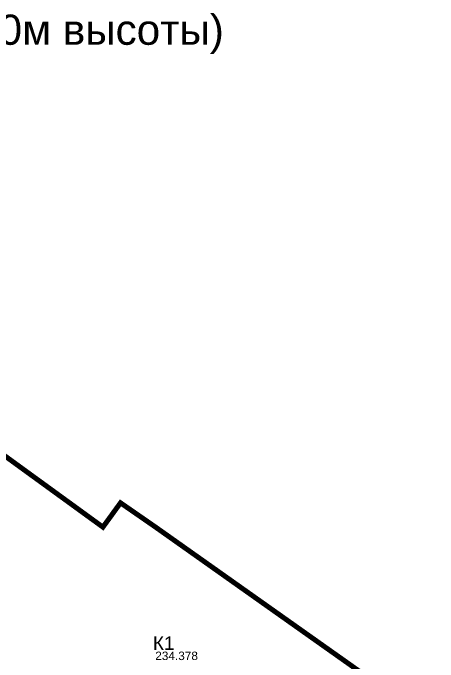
# Model space of a CAD drawing. Header units: metres. Extents: x -21579 to -20728, y 37830 to 38519.
# Drawn here: x -21140.3 to -21014.6, y 38275.3 to 38467.4 of the extents above; entities that cross this region are included whole.
import ezdxf

# ---------------------------------------------------------------- set-up
doc = ezdxf.new("R2010")
doc.units = ezdxf.units.M
doc.linetypes.add('HIDDEN', pattern=[0.375, 0.25, -0.125])
for name, color, linetype in [('_ГП_граница Эт.1', 212, 'Continuous'), ('Номер', 7, 'Continuous'), ('Отметка', 7, 'Continuous')]:
    doc.layers.add(name, color=color, linetype=linetype)
doc.styles.get("Standard").update_dxf_attribs({"font": 'arial.ttf'})

msp = doc.modelspace()

# ---------------------------------------------------------------- linework, layer by layer
at = {"layer": '_ГП_граница Эт.1', "color": 1, "linetype": 'HIDDEN', "ltscale": 20, "const_width": 1.5, "flags": 128}
msp.add_lwpolyline([(-21195.68, 38338.21), (-21174.22, 38359.16), (-21113.73, 38315.19), (-21108.53, 38322.37), (-21098.23, 38315.24), (-21015.68, 38256.79), (-21119.75, 38115.53, -0.042035), (-21139.95, 38089.36), (-21139.93, 38089.41), (-21142.35, 38090.59), (-21192.12, 38140.42), (-21193.03, 38142.93), (-21195.01, 38221.21), (-21195.01, 38221.56), (-21197.41, 38221.56), (-21199.06, 38255.9), (-21197.38, 38256.31), (-21199.82, 38297.63), (-21200.85, 38297.58), (-21201.42, 38309.94), (-21200.08, 38309.98), (-21200.41, 38321.53), (-21201, 38333.02), (-21199.06, 38334.92)], format="xyb", dxfattribs=at)

# ---------------------------------------------------------------- texts
at = {"color": 4, "lineweight": 60}
msp.add_text('мачта ЛЭП (на 20м высоты)', height=8.9377, dxfattribs=at).set_placement((-21240.76, 38457.96))
at = {"layer": 'Номер', "color": 120}
msp.add_text('К1', height=4, dxfattribs=at).set_placement((-21098.94, 38278.85, 227.44))
at = {"layer": 'Отметка', "color": 5}
msp.add_text('234.378', height=2.5, dxfattribs=at).set_placement((-21098.25, 38275.84, 223.2))

doc.saveas('drawing.dxf')
